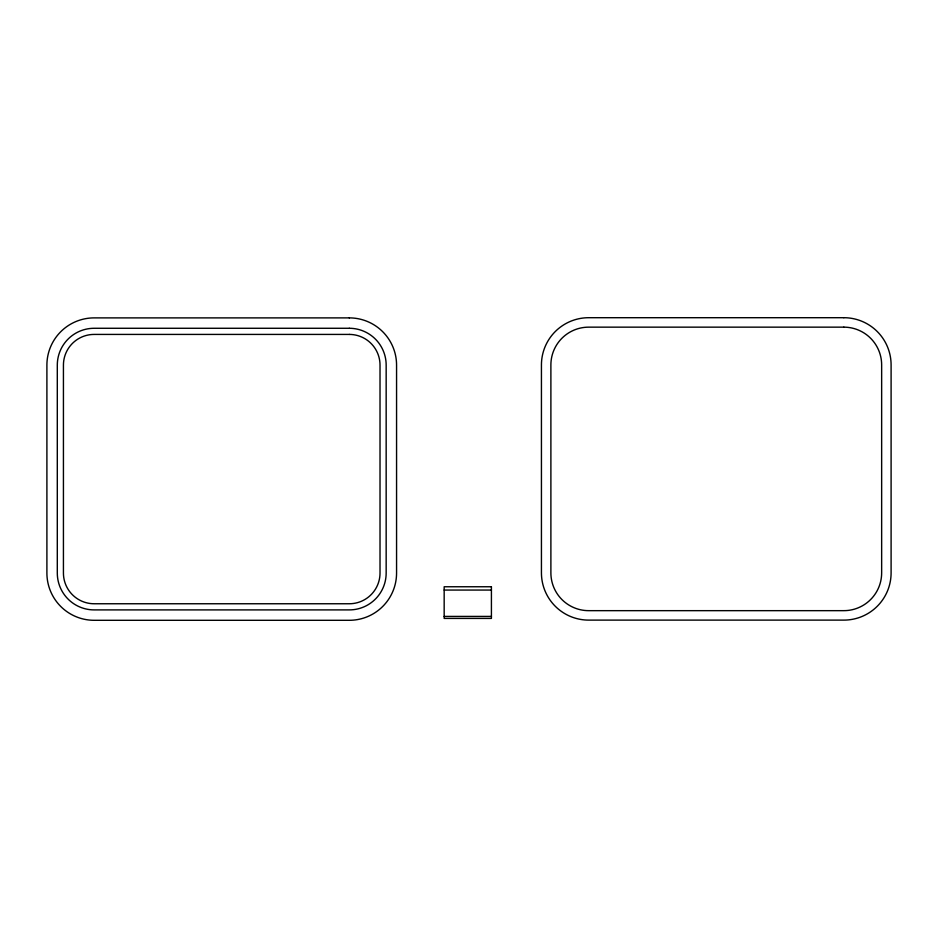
<?xml version="1.0" encoding="UTF-8"?>
<svg xmlns="http://www.w3.org/2000/svg" width="938" height="938" viewBox="0 0 938 938"><rect width="100%" height="100%" fill="white"/><g stroke="black" fill="none" stroke-linecap="round" stroke-linejoin="round"><path stroke-width="1.41" d="M444.166 590.061L491.418 590.061M444.166 616.418L491.418 616.418M843.848 317.701L588.689 317.701A47.252 47.252 0 0 0 541.437 364.952L541.437 572.86A47.252 47.252 0 0 0 588.689 620.112L843.848 620.112A47.252 47.252 0 0 0 891.1 572.86L891.1 364.952A47.252 47.252 0 0 0 843.848 317.701M349.311 317.888L94.152 317.888A47.252 47.252 0 0 0 46.9 365.14L46.9 573.048A47.252 47.252 0 0 0 94.152 620.299L349.311 620.299A47.252 47.252 0 0 0 396.563 573.048L396.563 365.14A47.252 47.252 0 0 0 349.311 317.888M843.848 327.151L588.689 327.151A37.801 37.801 0 0 0 550.887 364.952L550.887 572.86A37.801 37.801 0 0 0 588.689 610.661L843.848 610.661A37.801 37.801 0 0 0 881.65 572.86L881.65 364.952A37.801 37.801 0 0 0 843.848 327.151M349.311 328.277L94.152 328.277A36.852 36.852 0 0 0 57.3 365.14L57.3 573.048A36.852 36.852 0 0 0 94.152 609.899L349.311 609.899A36.852 36.852 0 0 0 386.163 573.048L386.163 365.14A36.852 36.852 0 0 0 349.311 328.277M349.311 334.42L94.152 334.42A30.708 30.708 0 0 0 63.432 365.14L63.432 573.048A30.708 30.708 0 0 0 94.152 603.755L349.311 603.755A30.708 30.708 0 0 0 380.019 573.048L380.019 365.14A30.708 30.708 0 0 0 349.311 334.42M491.418 586.754L444.166 586.754L444.166 618.412L491.418 618.412L491.418 586.754"/></g></svg>
